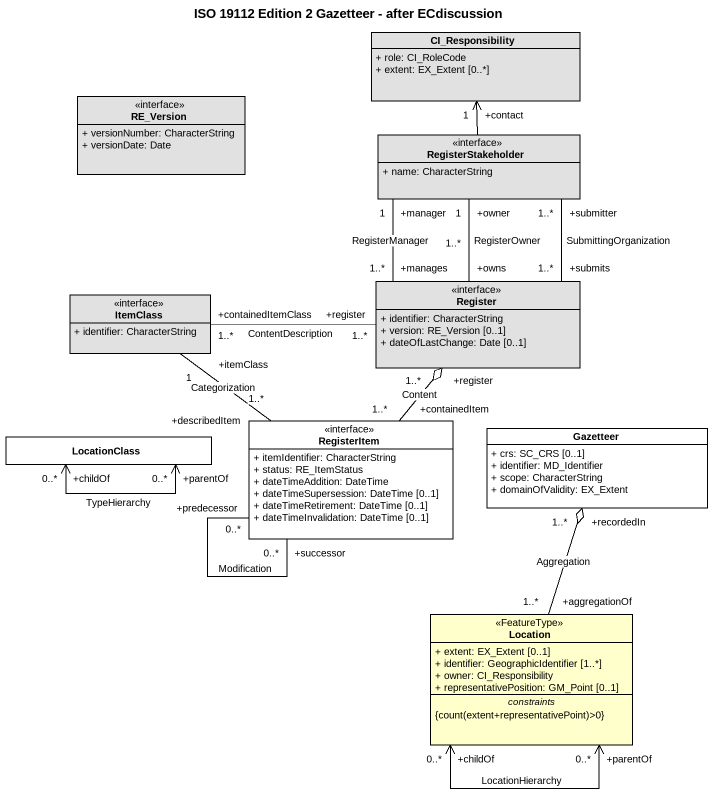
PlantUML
@startuml
title ISO 19112 Edition 2 Gazetteer - after ECdiscussion
hide circle
hide empty members
skinparam classAttributeIconSize 0
class CI_Responsibility #E1E1E1 {
  + role: CI_RoleCode
  + extent: EX_Extent [0..*]
}
class RE_Version <<interface>> #E1E1E1 {
  + versionNumber: CharacterString
  + versionDate: Date
}
class RegisterStakeholder <<interface>> #E1E1E1 {
  + name: CharacterString
}
class ItemClass <<interface>> #E1E1E1 {
  + identifier: CharacterString
}
class Register <<interface>> #E1E1E1 {
  + identifier: CharacterString
  + version: RE_Version [0..1]
  + dateOfLastChange: Date [0..1]
}
class RegisterItem <<interface>> #FFFFFF {
  + itemIdentifier: CharacterString
  + status: RE_ItemStatus
  + dateTimeAddition: DateTime
  + dateTimeSupersession: DateTime [0..1]
  + dateTimeRetirement: DateTime [0..1]
  + dateTimeInvalidation: DateTime [0..1]
}
class Gazetteer #FFFFFF {
  + crs: SC_CRS [0..1]
  + identifier: MD_Identifier
  + scope: CharacterString
  + domainOfValidity: EX_Extent
}
class LocationClass #FFFFFF
class Location <<FeatureType>> {
  + extent: EX_Extent [0..1]
  + identifier: GeographicIdentifier [1..*]
  + owner: CI_Responsibility
  + representativePosition: GM_Point [0..1]
  -- constraints --
  {field} {count(extent+representativePoint)>0}
}
RegisterStakeholder -up-> "+contact\n1" CI_Responsibility
Register "+manages\n1..*" -up- "+manager\n1" RegisterStakeholder : RegisterManager
Register "+owns\n1..*" -up- "+owner\n1" RegisterStakeholder : RegisterOwner
Register "+submits\n1..*" -up- "+submitter\n1..*" RegisterStakeholder : SubmittingOrganization
Register "+register\n1..*" -left- "+containedItemClass\n1..*" ItemClass : ContentDescription
Register "+register\n1..*" o-- "+containedItem\n1..*" RegisterItem : Content
RegisterItem "+describedItem\n1..*" -up- "+itemClass\n1" ItemClass : Categorization
RegisterItem "+predecessor\n0..*" -- "+successor\n0..*" RegisterItem : Modification
LocationClass "+childOf\n0..*" <--> "+parentOf\n0..*" LocationClass : TypeHierarchy
Location "+aggregationOf\n1..*" -up-o "+recordedIn\n1..*" Gazetteer : Aggregation
Location "+childOf\n0..*" <--> "+parentOf\n0..*" Location : LocationHierarchy
@enduml
